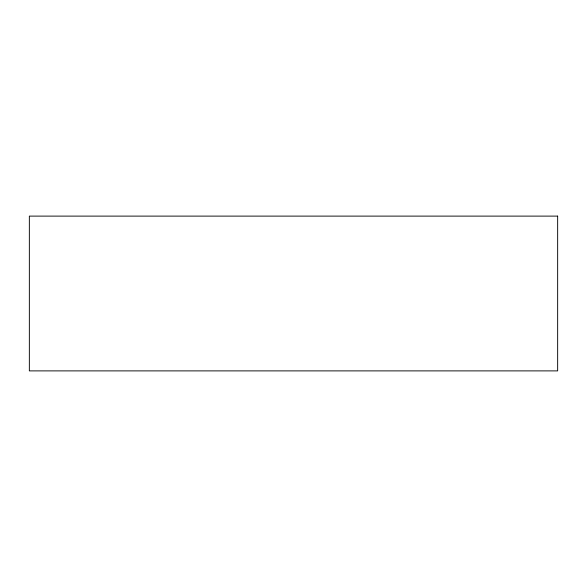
<?xml version="1.0" encoding="UTF-8"?>
<svg xmlns="http://www.w3.org/2000/svg" width="587" height="587" viewBox="0 0 587 587"><rect width="100%" height="100%" fill="white"/><g stroke="black" fill="none" stroke-linecap="round" stroke-linejoin="round"><path stroke-width="0.88" d="M557.65 216.111L29.35 216.111L29.35 370.889L557.65 370.889L557.65 216.111"/></g></svg>
